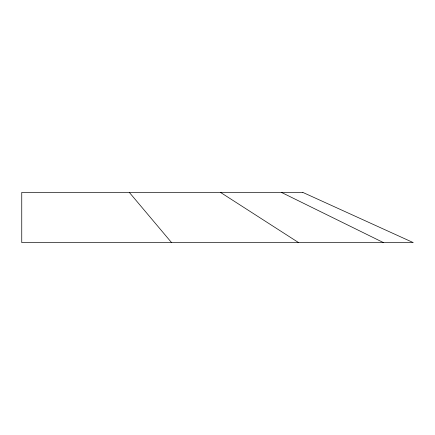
<?xml version="1.0" encoding="UTF-8"?>
<svg xmlns="http://www.w3.org/2000/svg" width="435" height="435" viewBox="0 0 435 435"><rect width="100%" height="100%" fill="white"/><g stroke="black" fill="none" stroke-linecap="round" stroke-linejoin="round"><path stroke-width="0.65" d="M281.429 192.406L383.447 242.594M220.501 192.406L298.584 242.594M129.315 192.406L171.569 242.594M302.825 192.406L21.75 192.406L21.75 242.594L413.25 242.594L302.825 192.406"/></g></svg>
